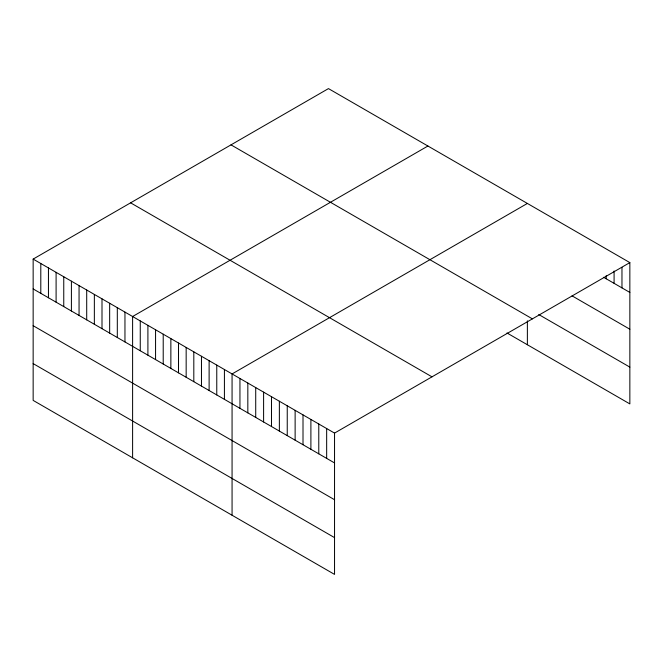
<?xml version="1.0" encoding="UTF-8"?>
<svg xmlns="http://www.w3.org/2000/svg" width="663" height="663" viewBox="0 0 663 663"><rect width="100%" height="100%" fill="white"/><g stroke="black" fill="none" stroke-linecap="round" stroke-linejoin="round"><path stroke-width="0.99" d="M33.15 259.092L334.542 433.096L334.542 574.398L33.15 400.394L33.15 259.092L328.458 88.602L629.85 262.606L629.85 403.908L506.971 332.967M427.917 146.017L132.608 316.516L132.608 457.818M527.375 203.442L232.067 373.94L232.067 515.242M334.542 433.096L629.85 262.606M603.579 277.267L629.85 292.433M572.045 295.847L629.85 329.221M538.762 314.535L629.85 367.12M231.006 144.865L532.397 318.87M130.603 202.828L431.994 376.841M33.15 288.927L334.542 462.931M33.15 325.707L334.542 499.72M33.15 363.606L334.542 537.618M621.969 267.313L621.969 287.883M614.087 270.993L614.087 283.333M606.206 275.7L606.206 278.783M527.375 320.834L527.375 344.743M326.66 428.547L326.66 458.382M318.779 423.997L318.779 453.832M310.897 419.447L310.897 449.282M303.008 414.897L303.008 444.724M295.126 410.347L295.126 440.174M287.245 405.797L287.245 435.624M279.363 401.248L279.363 431.074M271.482 396.689L271.482 426.524M263.601 392.14L263.601 421.975M255.719 387.59L255.719 417.425M247.829 383.04L247.829 412.867M239.948 378.49L239.948 408.317M224.417 369.523L224.417 399.35M216.768 365.106L216.768 394.933M209.118 360.689L209.118 390.515M201.469 356.271L201.469 386.098M193.811 351.854L193.811 381.681M186.162 347.437L186.162 377.264M178.513 343.02L178.513 372.846M170.863 338.602L170.863 368.429M163.214 334.185L163.214 364.012M155.565 329.768L155.565 359.595M147.907 325.351L147.907 355.177M140.258 320.933L140.258 350.76M124.959 312.099L124.959 341.926M117.31 307.682L117.31 337.508M109.66 303.264L109.66 333.091M102.003 298.847L102.003 328.674M94.353 294.43L94.353 324.265M86.704 290.013L86.704 319.848M79.054 285.596L79.054 315.431M71.405 281.178L71.405 311.013M63.756 276.761L63.756 306.596M56.098 272.344L56.098 302.179M48.449 267.927L48.449 297.762M40.799 263.509L40.799 293.344"/></g></svg>
